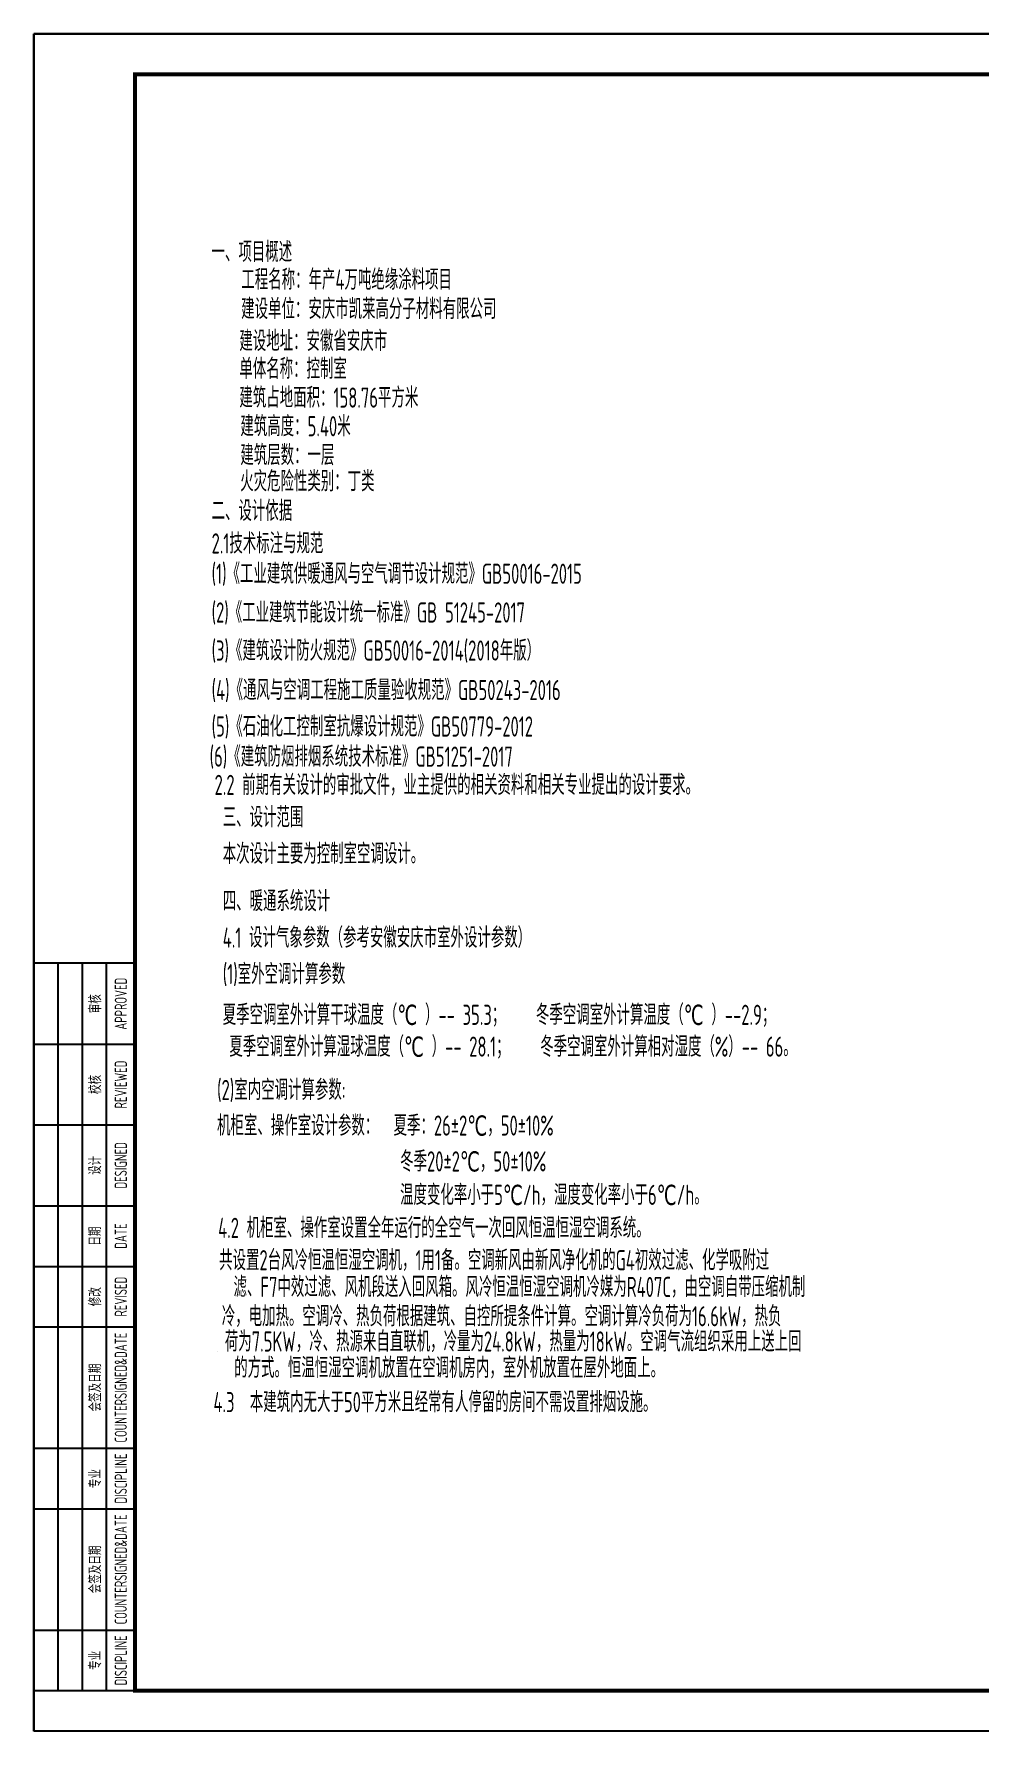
# Model space of a CAD drawing. Extents: x 5136380 to 5447195, y -425726 to -253846.
# Drawn here: x 5211211 to 5234605, y -362045 to -320045 of the extents above; entities that cross this region are included whole.
import ezdxf
from ezdxf.enums import TextEntityAlignment as Align

# ---------------------------------------------------------------- set-up
doc = ezdxf.new("R2010")
doc.units = 0
doc.header["$LTSCALE"] = 1000
doc.header["$MEASUREMENT"] = 0
doc.layers.get('0').update_dxf_attribs({"linetype": 'CONTINUOUS'})
doc.layers.add('文字', color=11, linetype='CONTINUOUS')
doc.styles.add('sceic', font='sceie.shx', dxfattribs={"width": 0.7, "bigfont": 'sceic.shx'})
doc.styles.add('样式 1', font='sceie.shx', dxfattribs={"width": 0.75, "bigfont": 'sceic.shx'})

msp = doc.modelspace()

# ---------------------------------------------------------------- linework, layer by layer
at = {"color": 0}
for p, q in [((5211211.3, -320044.9), (5270611.3, -320044.9)), ((5270611.3, -320044.9), (5211211.3, -320044.9)), ((5215746.3, -352654.2), (5215746.3, -352654.2))]:
    msp.add_line(p, q, dxfattribs=at)
for p, q in [((5211211.3, -320044.9), (5211211.3, -362044.9)), ((5211211.3, -362044.9), (5211211.3, -320044.9)), ((5211811.3, -361044.9), (5211811.3, -343044.9)), ((5212411.3, -361044.9), (5212411.3, -343044.9)), ((5213011.3, -361044.9), (5213011.3, -343044.9)), ((5211211.3, -345044.9), (5213711.3, -345044.9)), ((5211211.3, -347044.9), (5213711.3, -347044.9)), ((5211211.3, -349044.9), (5213711.3, -349044.9)), ((5211211.3, -350544.9), (5213711.3, -350544.9)), ((5211211.3, -352044.9), (5213711.3, -352044.9)), ((5211211.3, -355044.9), (5213711.3, -355044.9)), ((5211211.3, -356544.9), (5213711.3, -356544.9)), ((5211211.3, -359544.9), (5213711.3, -359544.9)), ((5270611.3, -362044.9), (5211211.3, -362044.9))]:
    msp.add_line(p, q)
at = {"color": 0, "const_width": 100}
msp.add_lwpolyline([(5269611.3, -361044.9), (5213711.3, -361044.9), (5213711.3, -321044.9), (5269611.3, -321044.9)], close=True, dxfattribs=at)
msp.add_lwpolyline([(5211211.3, -343044.9), (5211211.3, -361044.9), (5213711.3, -361044.9), (5213711.3, -343044.9)], close=True)

# ---------------------------------------------------------------- texts
at = {"style": '样式 1', "width": 0.75}
for s, p in [('APPROVED', (5213361.3, -344044.9)), ('审核', (5212711.3, -344044.9)), ('REVIEWED', (5213361.3, -346044.9)), ('校核', (5212711.3, -346044.9)), ('DESIGNED', (5213361.3, -348044.9)), ('设计', (5212711.3, -348044.9)), ('日期', (5212711.3, -349794.9)), ('DATE', (5213361.3, -349794.9)), ('修改', (5212711.3, -351294.9)), ('REVISED', (5213361.3, -351294.9)), ('COUNTERSIGNED&DATE', (5213361.3, -353544.9)), ('会签及日期', (5212711.3, -353544.9)), ('DISCIPLINE', (5213361.3, -355794.9)), ('专业', (5212711.3, -355794.9)), ('COUNTERSIGNED&DATE', (5213361.3, -358044.9)), ('会签及日期', (5212711.3, -358044.9)), ('DISCIPLINE', (5213361.3, -360294.9)), ('专业', (5212711.3, -360294.9))]:
    msp.add_text(s, height=300, rotation=90, dxfattribs=at).set_placement(p, align=Align.MIDDLE)
at = {"layer": '文字', "color": 0, "style": 'sceic', "width": 0.7}
for s, p in [('一、项目概述', (5215608.1, -325689.7)), ('工程名称：年产4万吨绝缘涂料项目', (5216346.3, -326375.5)), ('建设单位：安庆市凯莱高分子材料有限公司', (5216341.5, -327100.7)), ('建设地址：安徽省安庆市', (5216297, -327893.6)), ('单体名称：控制室', (5216297, -328581.4)), ('建筑占地面积：158.76平方米', (5216297, -329295.1)), ('建筑高度：5.40米', (5216322, -330003.6)), ('建筑层数：一层', (5216321.5, -330716.8)), ('火灾危险性类别：丁类', (5216316.3, -331365.8)), ('二、设计依据', (5215608.1, -332096.8)), ('2.1技术标注与规范', (5215608.1, -332903.1)), ('(1)《工业建筑供暖通风与空气调节设计规范》GB50016-2015', (5215608.1, -333653.3)), ('(2)《工业建筑节能设计统一标准》GB 51245-2017', (5215608.1, -334611.9)), ('(3)《建筑设计防火规范》GB50016-2014(2018年版）', (5215608.1, -335554.6)), ('(4)《通风与空调工程施工质量验收规范》GB50243-2016', (5215608.1, -336532.1)), ('(5)《石油化工控制室抗爆设计规范》GB50779-2012', (5215608.1, -337434.4)), ('(6)《建筑防烟排烟系统技术标准》GB51251-2017', (5215558.4, -338179.7)), ('2.2 前期有关设计的审批文件，业主提供的相关资料和相关专业提出的设计要求。', (5215682.7, -338879.5)), ('三、设计范围', (5215884.1, -339679.5)), ('本次设计主要为控制室空调设计。', (5215884.1, -340583.2)), ('四、暖通系统设计', (5215884.1, -341755)), ('4.1 设计气象参数（参考安徽安庆市室外设计参数）', (5215884.1, -342658.3)), ('(1)室外空调计算参数', (5215884.1, -343561.6)), ('夏季空调室外计算干球温度（℃ ）-- 35.3；    冬季空调室外计算温度（℃ ）--2.9；', (5215884.1, -344569.1)), (' 夏季空调室外计算湿球温度（℃ ）-- 28.1；    冬季空调室外计算相对湿度（%%%）-- 66。', (5215859.1, -345356.6)), ('(2)室内空调计算参数:', (5215744.1, -346428.6)), ('机柜室、操作室设计参数：  夏季：26%%P2℃，50%%P10%%%', (5215744.1, -347310.3)), ('冬季20%%P2℃，50%%P10%%%', (5220275, -348197.1)), ('温度变化率小于5℃/h，湿度变化率小于6℃/h。', (5220275, -349025.6)), ('4.2 机柜室、操作室设置全年运行的全空气一次回风恒温恒湿空调系统。', (5215771.3, -349841.7)), ('共设置2台风冷恒温恒湿空调机，1用1备。空调新风由新风净化机的G4初效过滤、化学吸附过', (5215796.3, -350641.7)), ('  滤、F7中效过滤、风机段送入回风箱。风冷恒温恒湿空调机冷媒为R407C，由空调自带压缩机制', (5215771.3, -351304.2)), (' 冷，电加热。空调冷、热负荷根据建筑、自控所提条件计算。空调计算冷负荷为16.6kW，热负', (5215671.3, -352029.2)), (' 荷为7.5KW，冷、热源来自直联机，冷量为24.8kW，热量为18kW。空调气流组织采用上送上回', (5215746.3, -352654.2)), ('    的方式。恒温恒湿空调机放置在空调机房内，室外机放置在屋外地面上。', (5215408.8, -353304.2)), ('4.3  本建筑内无大于50平方米且经常有人停留的房间不需设置排烟设施。', (5215654.7, -354154.2))]:
    msp.add_text(s, height=500, dxfattribs=at).set_placement(p)

doc.saveas('drawing.dxf')
